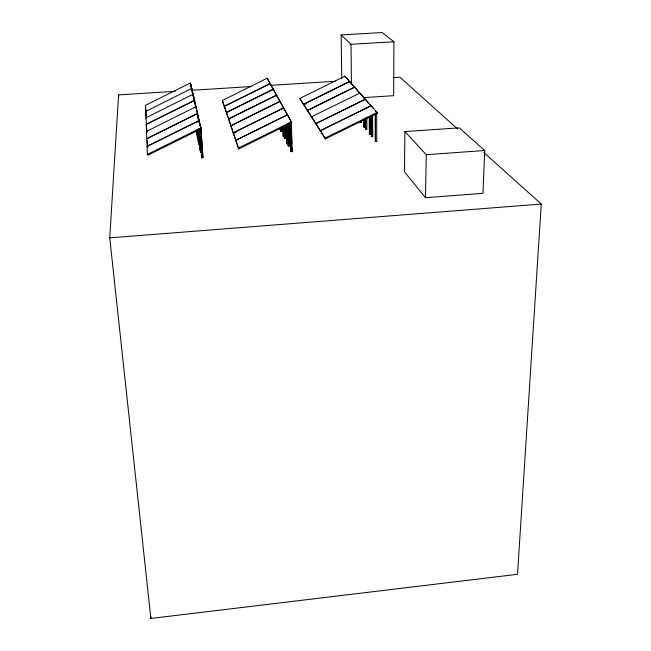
<?xml version="1.0" encoding="UTF-8"?>
<svg xmlns="http://www.w3.org/2000/svg" width="651" height="651" viewBox="0 0 651 651"><rect width="100%" height="100%" fill="white"/><g stroke="black" fill="none" stroke-linecap="round" stroke-linejoin="round"><path stroke-width="0.98" d="M341.751 78.812L341.132 34.918L382.145 32.55L393.928 41.762L393.635 95.673L363.6 97.626M404.898 131.583L404.499 171.856L425.469 197.717L482.985 193.306L484.743 150.503L459.248 127.832L404.898 131.583L426.259 154.694L425.469 197.717M483.815 152.505L541.258 204.056L517.512 574.304L150.869 618.45L109.742 237.867L118.58 94.883L175.249 91.319M146.825 132.194L145.352 105.413L190.377 82.994L197.774 114.275M145.604 111.484L191.63 88.463L192.021 89.268M145.865 117.831L192.973 94.289L193.363 95.111M194.397 100.498L146.133 124.479L146.817 132.072M233.286 132.666L222.341 100.474L267.162 78.234L283.966 108.636M190.377 82.994L197.383 113.51L146.719 138.655L146.418 131.453L195.837 106.788L196.252 107.651M270.499 84.345L270.108 83.548L224.286 106.276L224.668 107.073M224.318 106.382L270.165 83.645M147.036 146.345L199.003 120.581L197.408 113.632L146.719 138.785L147.46 147.256M197.611 122.25L199.409 121.363L197.383 113.51M226.402 112.55L273.306 89.309L273.648 90.025M147.37 154.45L200.703 128.019L199.027 120.704L147.036 146.483L147.37 154.45L147.801 155.239L201.126 128.825L199.003 120.581M228.574 119.019L276.594 95.241M230.812 125.676L279.979 101.353M306.556 103.582L303.846 104.925L299.842 98.464L344.957 76.151L354.958 87.779M236.101 141.031L233.204 132.788L283.6 107.871L287.775 115.504L283.665 107.993L233.245 132.918L238.754 148.908L291.786 122.738L287.473 114.853L235.76 140.396L238.754 148.908M233.579 133.536L236.28 132.202M299.842 98.464L303.521 104.225L349.652 81.44M235.711 140.258L287.4 114.731M307.435 110.369L354.64 87.063L360.198 93.687L354.73 87.161L307.508 110.475L311.87 117.522L303.586 104.331L349.733 81.538L354.64 87.063M238.356 148.119L291.404 121.94M311.536 116.798L359.962 93.06L365.683 99.88M316.174 124.276L311.609 116.911L315.833 123.544L365.357 99.139M373.536 108.741L365.455 99.245L315.914 123.657L325.443 138.826L377.507 113.225L377.165 112.444L371.216 105.739L320.422 130.745L325.443 138.826M320.349 130.615L371.119 105.625M325.085 138.053L377.165 112.444M109.742 237.867L541.258 204.056M426.259 154.694L484.743 150.503M198.848 129.419L200.418 152.065L201.761 152.326M287.376 124.723L288.124 145.954L289.54 146.206L288.735 122.925M375.245 141.316L376.734 141.56L375.245 141.316L375.196 114.112M201.582 157.599L202.949 157.859L200.89 127.832M289.866 123.527L290.989 151.675L292.258 151.585L291.29 122.77M197.212 136.848L198.482 137.076M280.614 128.166L280.727 131.168L282.062 131.396L281.916 127.384M363.697 126.831L365.105 127.051L363.697 126.831L363.657 119.841M365.423 119.003L365.471 129.053L366.895 129.28L366.839 117.204M283.161 136.026L284.52 136.262L283.161 136.026L282.794 126.213M198.84 144.595L200.085 144.514L198.775 144.27L197.798 129.639M283.901 126.514L284.332 138.378L285.708 138.614L285.244 125.749M369.329 133.894L370.777 134.13L369.329 133.894L369.263 117.139M371.135 116.383L371.444 136.555L372.657 136.474L372.6 115.609M201.143 149.437L199.955 149.86L198.547 129.614M286.245 125.415L286.888 143.48L288.295 143.733M361.411 122.429L360.027 122.217L361.411 122.429L361.395 120.459M268.936 83.597L270.043 83.531M191.443 90.31L251.156 86.559M270.377 85.346L335.151 81.277M393.847 77.591L399.917 77.209L457.36 128.768M341.132 34.918L351.011 44.284L393.928 41.762M349.961 82.14L344.957 76.151M363.885 97.853L359.962 93.06M368.303 102.834L365.455 99.245M370.191 104.966L371.452 106.39M375.521 110.979L377.507 113.225M372.657 136.474L372.348 115.308M307.768 111.077L303.521 104.225M320.699 131.372L315.833 123.544M283.6 107.871L280.044 101.458L230.853 125.798L233.204 132.788M280.337 102.093L267.162 78.234M291.786 122.738L287.473 114.853M145.857 117.717L146.247 118.539M146.524 125.09L146.133 124.365L194.372 100.392L194.771 101.231M145.596 111.37L145.979 112.175M145.352 105.413L145.718 106.097M200.703 128.019L201.126 128.825M282.062 131.396L281.761 127.083M285.708 138.614L285.48 136.319M292.258 151.585L291.982 148.257M222.341 100.474L231.178 126.416M226.751 113.258L226.361 112.444L273.249 89.211L273.591 89.919M228.932 119.735L228.534 118.905L276.537 95.136L276.944 95.974M202.949 157.859L200.817 127.506M118.58 94.883L118.783 96.909M193.599 96.153L193.884 100.164M193.542 95.892L193.827 99.896M193.16 94.232L193.298 96.226M193.103 93.972L193.314 96.966M192.248 90.261L192.525 94.192M191.768 88.186L191.988 91.221M190.898 84.394L191.239 88.634M199.654 122.437L199.93 125.716M200.679 136.555L200.809 138.525M201.354 146.41L201.493 148.379M199.19 120.419L199.328 122.445M199.116 120.109L199.255 122.136M199.654 128.922L201.655 157.957M198.083 115.601L198.352 119.589M198.01 115.3L198.286 119.288M198.848 128.76L200.492 152.415M197.497 113.087L197.847 117.343M196.447 108.514L196.651 110.816M195.959 106.406L196.171 108.693M197.505 130.29L198.335 142.17L197.505 130.965M194.958 102.052L195.235 105.291M196.781 130.086L197.277 137.158M194.494 100.042L194.706 102.988M196.504 130.843L196.789 134.855L196.512 131.535M145.8 108.09L146.166 116.643M147.175 140.486L147.46 147.118M282.949 126.514L283.315 136.344M280.727 127.466L280.874 131.478M286.375 124.723L287.058 143.814M285.081 125.44L285.301 131.372M284.414 133.317L284.52 136.262M284.023 125.83L284.495 138.704M291.078 121.46L291.176 124.439M291.306 128.41L291.811 143.293M290.004 122.86L290.989 151.675M288.702 126.66L289.231 141.82M287.661 125.643L288.084 137.703M287.514 124.024L288.295 146.288M150.829 616.424L150.869 618.45M351.011 44.284L351.434 84.37M365.065 119.052L365.105 127.051M363.893 119.133L363.942 127.124M369.516 116.456L369.581 134.212M365.659 118.287L365.716 129.362M371.387 116.684L371.444 136.555M370.72 116.374L370.777 134.13M370.468 116.073L370.492 124.943M376.701 112.314L376.734 141.56M375.464 113.404L375.505 141.649M280.776 128.849L279.605 128.931L280.776 128.849"/></g></svg>
